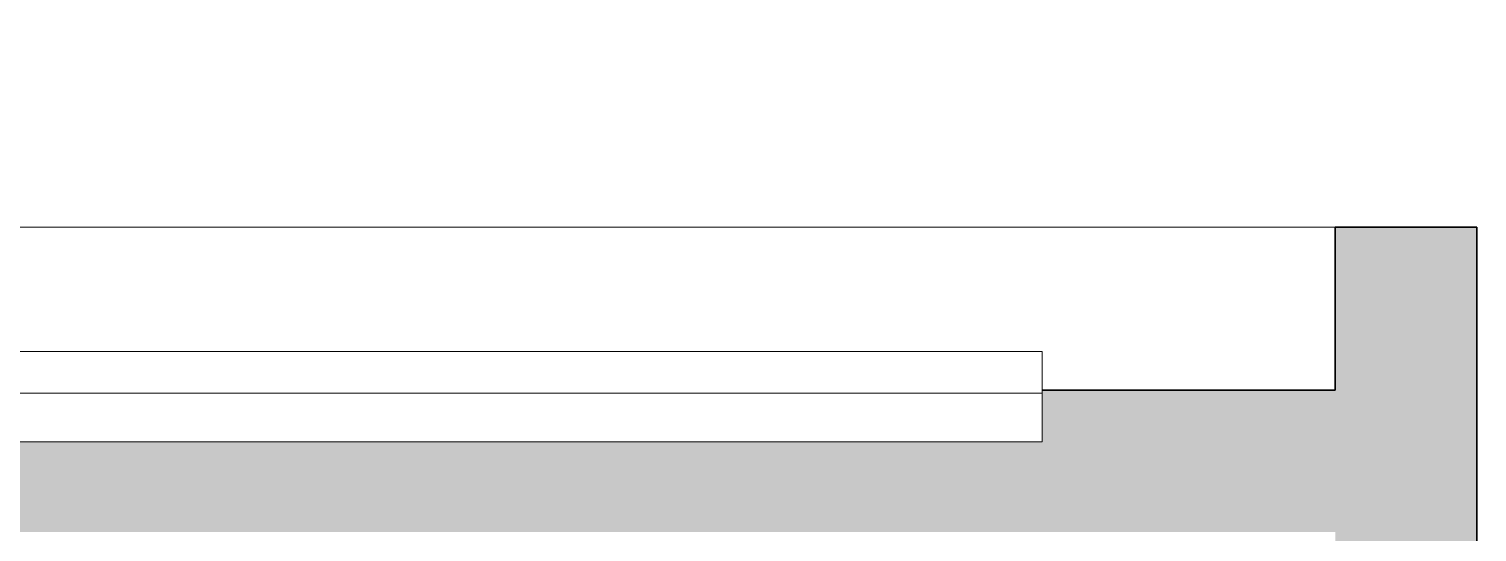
# Model space of a CAD drawing. Header units: millimetres. Extents: x 155927 to 317870, y -36033 to 97293.
# Drawn here: x 160208 to 161251, y 20556 to 20918 of the extents above; entities that cross this region are included whole.
import ezdxf

# ---------------------------------------------------------------- set-up
doc = ezdxf.new("R2010")
doc.units = ezdxf.units.MM
doc.header["$MEASUREMENT"] = 0
for name, color, linetype, lineweight in [('A-DOOR', 4, 'CONTINUOUS', 9), ('A-WALL-PATT', 7, 'CONTINUOUS', 9), ('I-FURN', 8, 'CONTINUOUS', 9), ('I-WALL', 7, 'CONTINUOUS', 9)]:
    doc.layers.add(name, color=color, linetype=linetype, lineweight=lineweight)

msp = doc.modelspace()

# ---------------------------------------------------------------- hatches: boundary and pattern name
at = {"layer": 'A-WALL-PATT'}
h = msp.add_hatch(color=256, dxfattribs=at)
h.paths.add_polyline_path([(161148.8, 15107.6), (161250.8, 15107.6), (161250.8, 15810.2), (161148.8, 15810.2), (161148.8, 15209.6)], flags=0)
h.paths.add_polyline_path([(161250.8, 16820.2), (161250.8, 18075.1), (161148.8, 18075.1), (161148.8, 16820.2)], flags=0)
h.paths.add_polyline_path([(161148.8, 19085.1), (161250.8, 19085.1), (161250.8, 20775.1), (161148.8, 20775.1), (161148.8, 19362.3)], flags=0)
h.paths.add_polyline_path([(161148.8, 21785.1), (161250.8, 21785.1), (161250.8, 23475.1), (161148.8, 23475.1), (161148.8, 21965.2)], flags=0)
h.paths.add_polyline_path([(161148.8, 24485.1), (161250.8, 24485.1), (161250.8, 26057.6), (161148.8, 26057.6), (161148.8, 24568.2)], flags=0)
msp.add_hatch(color=256, dxfattribs=at).paths.add_polyline_path([(161148.8, 20555.6), (161148.8, 20657.6), (160937.7, 20657.6), (160937.7, 20620.5), (158537.7, 20620.5), (158537.7, 20657.6), (156862.8, 20657.6), (156862.8, 20555.6), (160985.4, 20555.6)], flags=0)

# ---------------------------------------------------------------- linework, layer by layer
at = {"layer": 'A-DOOR'}
msp.add_line((161148.8, 20775.1), (160138.8, 20775.1), dxfattribs=at)
msp.add_arc((161148.8, 20775.1), 1010, 90, 180, dxfattribs=at)
at = {"layer": 'I-FURN'}
for p, q in [((158537.7, 20685.5), (160937.7, 20685.5)), ((160937.7, 20685.5), (160937.7, 20655.5)), ((160937.7, 20655.5), (158537.7, 20655.5)), ((160937.7, 20655.5), (158537.7, 20655.5)), ((160937.7, 20620.5), (160937.7, 20655.5)), ((158537.7, 20620.5), (160937.7, 20620.5))]:
    msp.add_line(p, q, dxfattribs=at)
at = {"layer": 'I-WALL', "lineweight": 30}
for p, q in [((161148.8, 20775.1), (161148.8, 20657.6)), ((161250.8, 20775.1), (161148.8, 20775.1)), ((161250.8, 19085.1), (161250.8, 20775.1)), ((161148.8, 20657.6), (160937.7, 20657.6))]:
    msp.add_line(p, q, dxfattribs=at)

doc.saveas('drawing.dxf')
